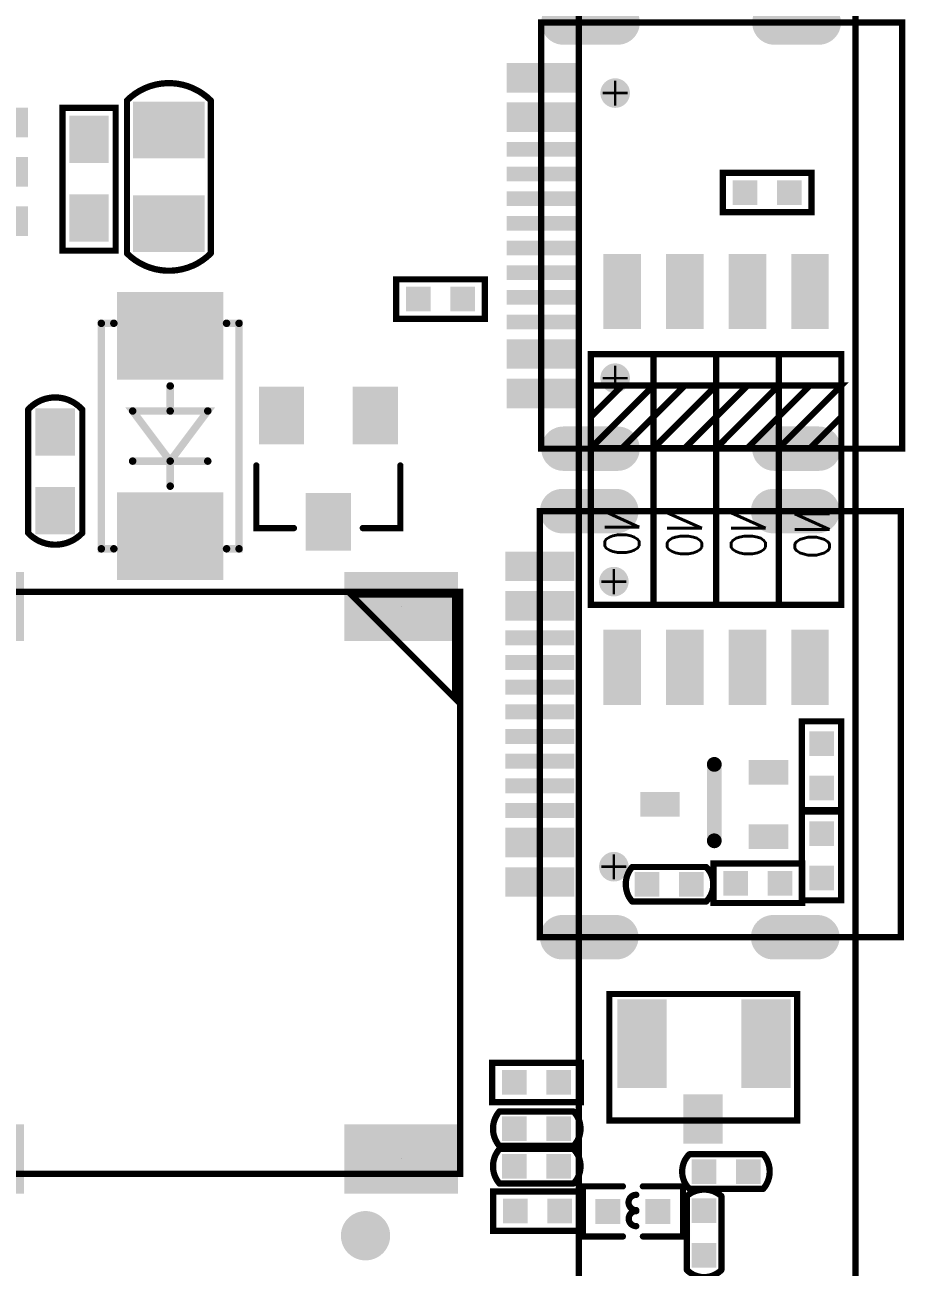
# Model space of a CAD drawing. Extents: x -69 to 26, y -7 to 136.
# Drawn here: x -16.85 to 1.01, y 40.04 to 65.23 of the extents above; entities that cross this region are included whole.
import ezdxf

# ---------------------------------------------------------------- set-up
doc = ezdxf.new("R2010")
doc.units = 0
doc.header["$MEASUREMENT"] = 0
doc.layers.get('0').update_dxf_attribs({"linetype": 'CONTINUOUS'})
for name, color, linetype in [('BOARD_OUTLINE_00', 254, 'CONTINUOUS'), ('DRIL_NPLTE_THRU_01', 3, 'CONTINUOUS'), ('DRIL_NPLTE_THRU_02', 2, 'CONTINUOUS'), ('DRIL_NPLTE_THRU_03', 1, 'CONTINUOUS'), ('DRIL_NPLTE_THRU_04', 16, 'CONTINUOUS'), ('DRIL_PLTE_THRU_01', 3, 'CONTINUOUS'), ('DRIL_PLTE_THRU_02', 2, 'CONTINUOUS'), ('DRIL_PLTE_THRU_03', 1, 'CONTINUOUS'), ('DRIL_PLTE_THRU_04', 16, 'CONTINUOUS'), ('DRIL_SYMBOL', 254, 'CONTINUOUS'), ('PADS_BOT', 1, 'CONTINUOUS'), ('PADS_INNER', 96, 'CONTINUOUS'), ('PADS_TOP', 96, 'CONTINUOUS'), ('PART_BOT_2DLINE_126', 146, 'CONTINUOUS'), ('PART_BOT_TEXT_126', 146, 'CONTINUOUS'), ('PART_TOP_2DLINE_00', 254, 'CONTINUOUS'), ('PART_TOP_2DLINE_126', 254, 'CONTINUOUS')]:
    doc.layers.add(name, color=color, linetype=linetype)
doc.styles.add('W0$254', font='simplex', dxfattribs={"width": 0.75})

# ---------------------------------------------------------------- blocks, each defined once
blk = doc.blocks.new('BOARD_123')
at = {"layer": 'BOARD_OUTLINE_00', "const_width": 0.127}
blk.add_lwpolyline([(-0.762, 0), (2.528, 0, -0.414214), (4.547, -2.018), (4.547, -108.509, -0.414214), (2.515, -110.541), (-26.314, -110.541, -0.414214), (-28.346, -108.509), (-28.346, -2.038, -0.414214), (-26.309, 0), (-22.555, 0), (-22.555, -6.045), (-0.762, -6.045)], format="xyb", close=True, dxfattribs=at)
blk = doc.blocks.new('SMOOTH_0$127')
at = {"const_width": 0.0635}
blk.add_lwpolyline([(-0.03175, 0, 1), (0.03175, 0, 1)], format="xyb", close=True, dxfattribs=at)
blk = doc.blocks.new('PART_BODY_BOT_58')
at = {"layer": 'PART_BOT_2DLINE_126', "const_width": 0.127}
blk.add_lwpolyline([(0.755, -0.347, 0.414214), (0.755, 0.353), (-0.745, 0.353, 0.373387), (-0.745, -0.347)], format="xyb", close=True, dxfattribs=at)
at = {"layer": 'PART_BOT_2DLINE_126'}
for p in [(-0.745, 0.353), (0.755, 0.353), (-0.745, -0.347), (0.755, -0.347)]:
    blk.add_blockref('SMOOTH_0$127', p, dxfattribs=at)
blk = doc.blocks.new('DRIL_HOLE_0')
blk.add_lwpolyline([(0, 0, 1), (0, 0, 1)], format="xyb", close=True)
blk = doc.blocks.new('PAD_0')
blk.add_lwpolyline([(0, 0, 1), (0, 0, 1)], format="xyb", close=True)
blk = doc.blocks.new('PAD_1')
at = {"const_width": 0.5}
blk.add_lwpolyline([(-0.25, 0), (0.25, 0)], dxfattribs=at)
blk = doc.blocks.new('STK_BOT_6')
at = {"layer": 'DRIL_PLTE_THRU_01'}
blk.add_blockref('DRIL_HOLE_0', (0, 0), dxfattribs=at)
at = {"layer": 'DRIL_PLTE_THRU_02'}
blk.add_blockref('DRIL_HOLE_0', (0, 0), dxfattribs=at)
at = {"layer": 'DRIL_PLTE_THRU_03'}
blk.add_blockref('DRIL_HOLE_0', (0, 0), dxfattribs=at)
at = {"layer": 'DRIL_PLTE_THRU_04'}
blk.add_blockref('DRIL_HOLE_0', (0, 0), dxfattribs=at)
at = {"layer": 'PADS_BOT'}
blk.add_blockref('PAD_1', (0, 0), dxfattribs=at)
at = {"layer": 'PADS_INNER'}
blk.add_blockref('PAD_0', (0, 0), dxfattribs=at)
at = {"layer": 'PADS_TOP'}
blk.add_blockref('PAD_0', (0, 0), dxfattribs=at)
blk = doc.blocks.new('SYM_BOT_3')
for name, p in [('STK_BOT_6', (-0.445, 0.003)), ('PART_BODY_BOT_58', (0, 0)), ('STK_BOT_6', (0.455, 0.003))]:
    blk.add_blockref(name, p)
blk = doc.blocks.new('PART_BOT_1')
blk.add_blockref('SYM_BOT_3', (0, 0))
blk = doc.blocks.new('PART_BODY_BOT_62')
at = {"layer": 'PART_BOT_2DLINE_126', "const_width": 0.127}
blk.add_lwpolyline([(-0.898, 0.408), (-0.898, -0.392), (0.902, -0.392), (0.902, 0.408)], close=True, dxfattribs=at)
at = {"layer": 'PART_BOT_2DLINE_126'}
for p in [(-0.898, 0.408), (0.902, 0.408), (-0.898, -0.392), (0.902, -0.392)]:
    blk.add_blockref('SMOOTH_0$127', p, dxfattribs=at)
blk = doc.blocks.new('SYM_BOT_7')
for name, p in [('PART_BODY_BOT_62', (0, 0)), ('STK_BOT_6', (-0.448, 0.008)), ('STK_BOT_6', (0.452, 0.008))]:
    blk.add_blockref(name, p)
blk = doc.blocks.new('PART_BOT_2')
blk.add_blockref('SYM_BOT_7', (0, 0))
blk = doc.blocks.new('PART_BOT_3')
blk.add_blockref('SYM_BOT_7', (0, 0))
blk = doc.blocks.new('PART_BOT_4')
blk.add_blockref('SYM_BOT_7', (0, 0))
blk = doc.blocks.new('SMOOTH_0$3')
at = {"const_width": 0.15}
blk.add_lwpolyline([(-0.075, 0, 1), (0.075, 0, 1)], format="xyb", close=True, dxfattribs=at)
blk = doc.blocks.new('PART_BODY_BOT_158')
at = {"layer": 'PART_BOT_2DLINE_126', "const_width": 0.3}
blk.add_lwpolyline([(-0.8128, 0), (0.7366, 0)], dxfattribs=at)
at = {"layer": 'PART_BOT_2DLINE_126'}
for p in [(-0.8128, 0), (0.7366, 0)]:
    blk.add_blockref('SMOOTH_0$3', p, dxfattribs=at)
blk = doc.blocks.new('PAD_2')
at = {"const_width": 0.5}
blk.add_lwpolyline([(-0.4, 0), (0.4, 0)], dxfattribs=at)
blk = doc.blocks.new('STK_BOT_871')
at = {"layer": 'DRIL_NPLTE_THRU_01'}
blk.add_blockref('DRIL_HOLE_0', (0, 0), dxfattribs=at)
at = {"layer": 'DRIL_NPLTE_THRU_02'}
blk.add_blockref('DRIL_HOLE_0', (0, 0), dxfattribs=at)
at = {"layer": 'DRIL_NPLTE_THRU_03'}
blk.add_blockref('DRIL_HOLE_0', (0, 0), dxfattribs=at)
at = {"layer": 'DRIL_NPLTE_THRU_04'}
blk.add_blockref('DRIL_HOLE_0', (0, 0), dxfattribs=at)
at = {"layer": 'PADS_BOT', "rotation": 90}
blk.add_blockref('PAD_2', (0, 0), dxfattribs=at)
at = {"layer": 'PADS_INNER'}
blk.add_blockref('PAD_0', (0, 0), dxfattribs=at)
at = {"layer": 'PADS_TOP'}
blk.add_blockref('PAD_0', (0, 0), dxfattribs=at)
blk = doc.blocks.new('SYM_BOT_51')
for name, p in [('STK_BOT_871', (0, 1.1)), ('PART_BODY_BOT_158', (0, 0)), ('STK_BOT_871', (-0.65, -1.1)), ('STK_BOT_871', (0.65, -1.1))]:
    blk.add_blockref(name, p)
blk = doc.blocks.new('PART_BOT_5')
blk.add_blockref('SYM_BOT_51', (0, 0))
blk = doc.blocks.new('PART_BODY_BOT_138')
at = {"layer": 'PART_BOT_2DLINE_126', "const_width": 0.127}
blk.add_lwpolyline([(1.27, 2.54), (0, 2.54), (0, -2.54), (0, 2.54), (-1.27, 2.54), (-2.54, 2.54), (-2.54, -2.54), (-1.27, -2.54), (-1.27, 2.54), (-1.27, -2.54), (-1.27, 2.54), (-1.27, -2.54), (0, -2.54), (1.27, -2.54), (2.54, -2.54), (2.54, 2.54), (1.27, 2.54), (1.27, -2.54)], close=True, dxfattribs=at)
for points in [[(0, -2.54), (0, 2.54)], [(1.27, -1.905), (0, -0.635), (-1.27, -0.635), (-2.54, -0.635), (-1.27, -1.905)], [(-1.905, -0.635), (-1.27, -1.27), (-0.635, -1.905)], [(1.27, -0.635), (2.54, -1.905), (1.27, -1.905), (0, -1.905), (-1.27, -0.635)], [(-0.635, -0.635), (0, -1.27), (0.635, -1.905)], [(0, -0.635), (1.27, -0.635), (2.54, -0.635)], [(0.635, -0.635), (1.27, -1.27), (1.905, -1.905)], [(2.54, -1.27), (1.905, -0.635)], [(-1.905, -1.905), (-2.54, -1.27)], [(0, -1.905), (-1.27, -1.905), (-2.54, -1.905)]]:
    blk.add_lwpolyline(points, dxfattribs=at)
at = {"layer": 'PART_BOT_2DLINE_126'}
for p in [(-1.27, 2.54), (0, 2.54), (0, 2.54), (0, 2.54), (1.27, 2.54), (-1.905, -0.635), (-1.27, -0.635), (-0.635, -0.635), (0, -0.635), (0, -0.635), (0.635, -0.635), (1.27, -0.635), (1.27, -0.635), (1.905, -0.635), (-2.54, -1.27), (-1.27, -1.27), (0, -1.27), (1.27, -1.27), (2.54, -1.27), (-1.905, -1.905), (-1.27, -1.905), (0, -1.905), (1.27, -1.905), (1.27, -1.905), (2.54, -1.905), (0, -2.54), (0, -2.54)]:
    blk.add_blockref('SMOOTH_0$127', p, dxfattribs=at)
at = {"layer": 'PART_BOT_TEXT_126', "style": 'W0$254', "width": 0.75}
for p in [(1.6002, 1.6002), (-2.2606, 1.5494), (-0.9906, 1.5748), (0.3048, 1.5748)]:
    blk.add_text('ON', height=0.7, rotation=270, dxfattribs=at).set_placement(p)
blk = doc.blocks.new('PAD_6')
at = {"const_width": 0.762}
blk.add_lwpolyline([(-0.762, 0), (0.762, 0)], dxfattribs=at)
blk = doc.blocks.new('STK_BOT_955')
at = {"layer": 'DRIL_NPLTE_THRU_01'}
blk.add_blockref('DRIL_HOLE_0', (0, 0), dxfattribs=at)
at = {"layer": 'DRIL_NPLTE_THRU_02'}
blk.add_blockref('DRIL_HOLE_0', (0, 0), dxfattribs=at)
at = {"layer": 'DRIL_NPLTE_THRU_03'}
blk.add_blockref('DRIL_HOLE_0', (0, 0), dxfattribs=at)
at = {"layer": 'DRIL_NPLTE_THRU_04'}
blk.add_blockref('DRIL_HOLE_0', (0, 0), dxfattribs=at)
at = {"layer": 'PADS_BOT', "rotation": 90}
blk.add_blockref('PAD_6', (0, 0), dxfattribs=at)
at = {"layer": 'PADS_INNER'}
blk.add_blockref('PAD_0', (0, 0), dxfattribs=at)
at = {"layer": 'PADS_TOP'}
blk.add_blockref('PAD_0', (0, 0), dxfattribs=at)
blk = doc.blocks.new('SYM_BOT_49')
for name, p in [('STK_BOT_955', (-1.905, 3.81)), ('STK_BOT_955', (-0.635, 3.81)), ('STK_BOT_955', (0.635, 3.81)), ('STK_BOT_955', (1.905, 3.81)), ('PART_BODY_BOT_138', (0, 0)), ('STK_BOT_955', (-1.905, -3.81)), ('STK_BOT_955', (-0.635, -3.81)), ('STK_BOT_955', (0.635, -3.81)), ('STK_BOT_955', (1.905, -3.81))]:
    blk.add_blockref(name, p)
blk = doc.blocks.new('PART_BOT_17')
blk.add_blockref('SYM_BOT_49', (0, 0))
blk = doc.blocks.new('PART_BODY_BOT_80')
at = {"layer": 'PART_BOT_2DLINE_126', "const_width": 0.127}
blk.add_lwpolyline([(-76.5302, 21), (0, 21), (0, 0), (-76.5302, 0)], close=True, dxfattribs=at)
blk = doc.blocks.new('SYM_BOT_25')
blk.add_blockref('PART_BODY_BOT_80', (0, 0))
blk = doc.blocks.new('PART_BOT_33')
blk.add_blockref('SYM_BOT_25', (0, 0))
blk = doc.blocks.new('PART_BODY_TOP_62')
at = {"layer": 'PART_TOP_2DLINE_126', "const_width": 0.127}
blk.add_lwpolyline([(-0.898, 0.408), (-0.898, -0.392), (0.902, -0.392), (0.902, 0.408)], close=True, dxfattribs=at)
at = {"layer": 'PART_TOP_2DLINE_126'}
for p in [(-0.898, 0.408), (0.902, 0.408), (-0.898, -0.392), (0.902, -0.392)]:
    blk.add_blockref('SMOOTH_0$127', p, dxfattribs=at)
blk = doc.blocks.new('STK_TOP_6')
at = {"layer": 'DRIL_PLTE_THRU_01'}
blk.add_blockref('DRIL_HOLE_0', (0, 0), dxfattribs=at)
at = {"layer": 'DRIL_PLTE_THRU_02'}
blk.add_blockref('DRIL_HOLE_0', (0, 0), dxfattribs=at)
at = {"layer": 'DRIL_PLTE_THRU_03'}
blk.add_blockref('DRIL_HOLE_0', (0, 0), dxfattribs=at)
at = {"layer": 'DRIL_PLTE_THRU_04'}
blk.add_blockref('DRIL_HOLE_0', (0, 0), dxfattribs=at)
at = {"layer": 'PADS_BOT'}
blk.add_blockref('PAD_0', (0, 0), dxfattribs=at)
at = {"layer": 'PADS_INNER'}
blk.add_blockref('PAD_0', (0, 0), dxfattribs=at)
at = {"layer": 'PADS_TOP'}
blk.add_blockref('PAD_1', (0, 0), dxfattribs=at)
blk = doc.blocks.new('SYM_TOP_7')
for name, p in [('PART_BODY_TOP_62', (0, 0)), ('STK_TOP_6', (-0.448, 0.008)), ('STK_TOP_6', (0.452, 0.008))]:
    blk.add_blockref(name, p)
blk = doc.blocks.new('PART_TOP_34')
blk.add_blockref('SYM_TOP_7', (0, 0))
blk = doc.blocks.new('PART_BOT_35')
blk.add_blockref('SYM_BOT_7', (0, 0))
blk = doc.blocks.new('PART_TOP_41')
blk.add_blockref('SYM_TOP_7', (0, 0))
blk = doc.blocks.new('PAD_8')
at = {"const_width": 0.5}
blk.add_lwpolyline([(0, -0.25, 1), (0, 0.25, 1)], format="xyb", close=True, dxfattribs=at)
blk = doc.blocks.new('STK_TOP_519')
at = {"layer": 'DRIL_PLTE_THRU_01'}
blk.add_blockref('DRIL_HOLE_0', (0, 0), dxfattribs=at)
at = {"layer": 'DRIL_PLTE_THRU_02'}
blk.add_blockref('DRIL_HOLE_0', (0, 0), dxfattribs=at)
at = {"layer": 'DRIL_PLTE_THRU_03'}
blk.add_blockref('DRIL_HOLE_0', (0, 0), dxfattribs=at)
at = {"layer": 'DRIL_PLTE_THRU_04'}
blk.add_blockref('DRIL_HOLE_0', (0, 0), dxfattribs=at)
at = {"layer": 'PADS_BOT'}
blk.add_blockref('PAD_0', (0, 0), dxfattribs=at)
at = {"layer": 'PADS_INNER'}
blk.add_blockref('PAD_0', (0, 0), dxfattribs=at)
at = {"layer": 'PADS_TOP'}
blk.add_blockref('PAD_8', (0, 0), dxfattribs=at)
blk = doc.blocks.new('SYM_TOP_18')
blk.add_blockref('STK_TOP_519', (0, 0))
blk = doc.blocks.new('PART_TOP_43')
blk.add_blockref('SYM_TOP_18', (0, 0))
blk = doc.blocks.new('PART_BODY_TOP_58')
at = {"layer": 'PART_TOP_2DLINE_126', "const_width": 0.127}
blk.add_lwpolyline([(0.755, -0.347, 0.414214), (0.755, 0.353), (-0.745, 0.353, 0.373387), (-0.745, -0.347)], format="xyb", close=True, dxfattribs=at)
at = {"layer": 'PART_TOP_2DLINE_126'}
for p in [(-0.745, 0.353), (0.755, 0.353), (-0.745, -0.347), (0.755, -0.347)]:
    blk.add_blockref('SMOOTH_0$127', p, dxfattribs=at)
blk = doc.blocks.new('SYM_TOP_3')
for name, p in [('STK_TOP_6', (-0.445, 0.003)), ('PART_BODY_TOP_58', (0, 0)), ('STK_TOP_6', (0.455, 0.003))]:
    blk.add_blockref(name, p)
blk = doc.blocks.new('PART_TOP_44')
blk.add_blockref('SYM_TOP_3', (0, 0))
blk = doc.blocks.new('PART_TOP_45')
blk.add_blockref('SYM_TOP_3', (0, 0))
blk = doc.blocks.new('PART_BODY_TOP_125')
at = {"layer": 'PART_TOP_2DLINE_126', "const_width": 0.127}
for points in [[(-0.2032, 0.508), (-1.016, 0.508), (-1.016, -0.508), (-0.2032, -0.508)], [(0.2032, 0.508), (1.016, 0.508), (1.016, -0.508), (0.2032, -0.508)]]:
    blk.add_lwpolyline(points, dxfattribs=at)
for points in [[(-0.067564, -0.005842, 1), (-0.067564, 0.298958)], [(-0.067564, -0.336296, 1), (-0.067564, -0.0254)]]:
    blk.add_lwpolyline(points, format="xyb", dxfattribs=at)
at = {"layer": 'PART_TOP_2DLINE_126'}
for p in [(-1.016, 0.508), (-0.2032, 0.508), (0.2032, 0.508), (1.016, 0.508), (-0.067564, 0.298958), (-0.067564, -0.005842), (-0.067564, -0.0254), (-1.016, -0.508), (-0.2032, -0.508), (-0.067564, -0.336296), (0.2032, -0.508), (1.016, -0.508)]:
    blk.add_blockref('SMOOTH_0$127', p, dxfattribs=at)
blk = doc.blocks.new('PAD_15')
at = {"const_width": 0.508}
blk.add_lwpolyline([(-0.254, 0), (0.254, 0)], dxfattribs=at)
blk = doc.blocks.new('STK_TOP_872')
at = {"layer": 'DRIL_PLTE_THRU_01'}
blk.add_blockref('DRIL_HOLE_0', (0, 0), dxfattribs=at)
at = {"layer": 'DRIL_PLTE_THRU_02'}
blk.add_blockref('DRIL_HOLE_0', (0, 0), dxfattribs=at)
at = {"layer": 'DRIL_PLTE_THRU_03'}
blk.add_blockref('DRIL_HOLE_0', (0, 0), dxfattribs=at)
at = {"layer": 'DRIL_PLTE_THRU_04'}
blk.add_blockref('DRIL_HOLE_0', (0, 0), dxfattribs=at)
at = {"layer": 'PADS_BOT'}
blk.add_blockref('PAD_0', (0, 0), dxfattribs=at)
at = {"layer": 'PADS_INNER'}
blk.add_blockref('PAD_0', (0, 0), dxfattribs=at)
at = {"layer": 'PADS_TOP'}
blk.add_blockref('PAD_15', (0, 0), dxfattribs=at)
blk = doc.blocks.new('SYM_TOP_44')
for name, p in [('PART_BODY_TOP_125', (0, 0)), ('STK_TOP_872', (-0.508, 0)), ('STK_TOP_872', (0.508, 0))]:
    blk.add_blockref(name, p)
blk = doc.blocks.new('PART_TOP_46')
blk.add_blockref('SYM_TOP_44', (0, 0))
blk = doc.blocks.new('PART_BODY_TOP_76')
at = {"layer": 'PART_TOP_2DLINE_126', "const_width": 0.127}
blk.add_lwpolyline([(-4.32, 0), (4.32, 0), (4.32, -7.32), (-4.32, -7.32)], close=True, dxfattribs=at)
at = {"layer": 'PART_TOP_2DLINE_126'}
for p in [(-4.32, 0), (4.32, 0), (-4.32, -7.32), (4.32, -7.32)]:
    blk.add_blockref('SMOOTH_0$127', p, dxfattribs=at)
blk = doc.blocks.new('PAD_16')
at = {"const_width": 0.3}
blk.add_lwpolyline([(-0.7, 0), (0.7, 0)], dxfattribs=at)
blk = doc.blocks.new('STK_TOP_614')
at = {"layer": 'DRIL_NPLTE_THRU_01'}
blk.add_blockref('DRIL_HOLE_0', (0, 0), dxfattribs=at)
at = {"layer": 'DRIL_NPLTE_THRU_02'}
blk.add_blockref('DRIL_HOLE_0', (0, 0), dxfattribs=at)
at = {"layer": 'DRIL_NPLTE_THRU_03'}
blk.add_blockref('DRIL_HOLE_0', (0, 0), dxfattribs=at)
at = {"layer": 'DRIL_NPLTE_THRU_04'}
blk.add_blockref('DRIL_HOLE_0', (0, 0), dxfattribs=at)
at = {"layer": 'PADS_BOT'}
blk.add_blockref('PAD_0', (0, 0), dxfattribs=at)
at = {"layer": 'PADS_INNER'}
blk.add_blockref('PAD_0', (0, 0), dxfattribs=at)
at = {"layer": 'PADS_TOP', "rotation": 90}
blk.add_blockref('PAD_16', (0, 0), dxfattribs=at)
blk = doc.blocks.new('DRIL_SLOT_0002300066000000900')
at = {"const_width": 0.3}
blk.add_lwpolyline([(0.15, -0.55), (0.15, 0.55, 1), (-0.15, 0.55), (-0.15, -0.55, 1)], format="xyb", close=True, dxfattribs=at)
blk = doc.blocks.new('PAD_17')
at = {"const_width": 0.45}
blk.add_lwpolyline([(-0.55, -0.225), (0.55, -0.225, 1), (0.55, 0.225), (-0.55, 0.225, 1)], format="xyb", close=True, dxfattribs=at)
blk = doc.blocks.new('STK_TOP_615')
at = {"layer": 'DRIL_PLTE_THRU_01'}
blk.add_blockref('DRIL_SLOT_0002300066000000900', (0, 0), dxfattribs=at)
at = {"layer": 'DRIL_PLTE_THRU_02'}
blk.add_blockref('DRIL_SLOT_0002300066000000900', (0, 0), dxfattribs=at)
at = {"layer": 'DRIL_PLTE_THRU_03'}
blk.add_blockref('DRIL_SLOT_0002300066000000900', (0, 0), dxfattribs=at)
at = {"layer": 'DRIL_PLTE_THRU_04'}
blk.add_blockref('DRIL_SLOT_0002300066000000900', (0, 0), dxfattribs=at)
at = {"layer": 'PADS_BOT', "rotation": 90}
blk.add_blockref('PAD_17', (0, 0), dxfattribs=at)
at = {"layer": 'PADS_INNER', "rotation": 90}
blk.add_blockref('PAD_17', (0, 0), dxfattribs=at)
at = {"layer": 'PADS_TOP', "rotation": 90}
blk.add_blockref('PAD_17', (0, 0), dxfattribs=at)
blk = doc.blocks.new('DRIL_SLOT_0002300059000000900')
at = {"const_width": 0.3}
blk.add_lwpolyline([(0.15, -0.45), (0.15, 0.45, 1), (-0.15, 0.45), (-0.15, -0.45, 1)], format="xyb", close=True, dxfattribs=at)
blk = doc.blocks.new('PAD_18')
at = {"const_width": 0.45}
blk.add_lwpolyline([(-0.45, -0.225), (0.45, -0.225, 1), (0.45, 0.225), (-0.45, 0.225, 1)], format="xyb", close=True, dxfattribs=at)
blk = doc.blocks.new('STK_TOP_616')
at = {"layer": 'DRIL_PLTE_THRU_01'}
blk.add_blockref('DRIL_SLOT_0002300059000000900', (0, 0), dxfattribs=at)
at = {"layer": 'DRIL_PLTE_THRU_02'}
blk.add_blockref('DRIL_SLOT_0002300059000000900', (0, 0), dxfattribs=at)
at = {"layer": 'DRIL_PLTE_THRU_03'}
blk.add_blockref('DRIL_SLOT_0002300059000000900', (0, 0), dxfattribs=at)
at = {"layer": 'DRIL_PLTE_THRU_04'}
blk.add_blockref('DRIL_SLOT_0002300059000000900', (0, 0), dxfattribs=at)
at = {"layer": 'PADS_BOT', "rotation": 90}
blk.add_blockref('PAD_18', (0, 0), dxfattribs=at)
at = {"layer": 'PADS_INNER', "rotation": 90}
blk.add_blockref('PAD_18', (0, 0), dxfattribs=at)
at = {"layer": 'PADS_TOP', "rotation": 90}
blk.add_blockref('PAD_18', (0, 0), dxfattribs=at)
blk = doc.blocks.new('DRIL_SYMBOL_0$6')
at = {"layer": 'DRIL_SYMBOL', "const_width": 0.0508}
for points in [[(0, -0.254), (0, 0.254)], [(-0.254, 0), (0.254, 0)]]:
    blk.add_lwpolyline(points, dxfattribs=at)
blk = doc.blocks.new('DRIL_HOLE_0$6')
at = {"const_width": 0.3}
blk.add_lwpolyline([(-0.15, 0, 1), (0.15, 0, 1)], format="xyb", close=True, dxfattribs=at)
blk.add_blockref('DRIL_SYMBOL_0$6', (0, 0))
blk = doc.blocks.new('PAD_19')
at = {"const_width": 0.3}
blk.add_lwpolyline([(0, -0.15, 1), (0, 0.15, 1)], format="xyb", close=True, dxfattribs=at)
blk = doc.blocks.new('STK_TOP_617')
at = {"layer": 'DRIL_NPLTE_THRU_01'}
blk.add_blockref('DRIL_HOLE_0$6', (0, 0), dxfattribs=at)
at = {"layer": 'DRIL_NPLTE_THRU_02'}
blk.add_blockref('DRIL_HOLE_0$6', (0, 0), dxfattribs=at)
at = {"layer": 'DRIL_NPLTE_THRU_03'}
blk.add_blockref('DRIL_HOLE_0$6', (0, 0), dxfattribs=at)
at = {"layer": 'DRIL_NPLTE_THRU_04'}
blk.add_blockref('DRIL_HOLE_0$6', (0, 0), dxfattribs=at)
at = {"layer": 'PADS_BOT'}
blk.add_blockref('PAD_19', (0, 0), dxfattribs=at)
at = {"layer": 'PADS_INNER'}
blk.add_blockref('PAD_19', (0, 0), dxfattribs=at)
at = {"layer": 'PADS_TOP'}
blk.add_blockref('PAD_19', (0, 0), dxfattribs=at)
blk = doc.blocks.new('SYM_TOP_21')
for name, p in [('STK_TOP_614', (-3.35, 0)), ('STK_TOP_614', (-3.05, 0)), ('STK_TOP_614', (-2.55, 0)), ('STK_TOP_614', (-2.25, 0)), ('STK_TOP_614', (-1.75, 0)), ('STK_TOP_614', (-1.25, 0)), ('STK_TOP_614', (-0.75, 0)), ('STK_TOP_614', (-0.25, 0)), ('STK_TOP_614', (0.25, 0)), ('STK_TOP_614', (0.75, 0)), ('STK_TOP_614', (1.25, 0)), ('STK_TOP_614', (1.75, 0)), ('STK_TOP_614', (2.25, 0)), ('STK_TOP_614', (2.55, 0)), ('STK_TOP_614', (3.05, 0)), ('STK_TOP_614', (3.35, 0)), ('STK_TOP_615', (-4.32, -1)), ('PART_BODY_TOP_76', (0, 0)), ('STK_TOP_615', (4.32, -1)), ('STK_TOP_617', (-2.89, -1.5)), ('STK_TOP_617', (2.89, -1.5)), ('STK_TOP_616', (-4.32, -5.18)), ('STK_TOP_616', (4.32, -5.18))]:
    blk.add_blockref(name, p)
blk = doc.blocks.new('PART_TOP_47')
blk.add_blockref('SYM_TOP_21', (0, 0))
blk = doc.blocks.new('PART_TOP_48')
blk.add_blockref('SYM_TOP_21', (0, 0))
blk = doc.blocks.new('PART_TOP_52')
blk.add_blockref('SYM_TOP_7', (0, 0))
blk = doc.blocks.new('PART_TOP_54')
blk.add_blockref('SYM_TOP_3', (0, 0))
blk = doc.blocks.new('PART_TOP_55')
blk.add_blockref('SYM_TOP_3', (0, 0))
blk = doc.blocks.new('PART_BODY_TOP_69')
at = {"layer": 'PART_TOP_2DLINE_126', "const_width": 0.127}
blk.add_lwpolyline([(-0.762, 3.2004), (1.8034, 3.2004), (1.8034, -0.6096), (-0.762, -0.6096)], close=True, dxfattribs=at)
at = {"layer": 'PART_TOP_2DLINE_126'}
for p in [(-0.762, 3.2004), (1.8034, 3.2004), (-0.762, -0.6096), (1.8034, -0.6096)]:
    blk.add_blockref('SMOOTH_0$127', p, dxfattribs=at)
blk = doc.blocks.new('PAD_23')
at = {"const_width": 0.8}
blk.add_lwpolyline([(-0.5, 0), (0.5, 0)], dxfattribs=at)
blk = doc.blocks.new('STK_TOP_391')
at = {"layer": 'DRIL_PLTE_THRU_01'}
blk.add_blockref('DRIL_HOLE_0', (0, 0), dxfattribs=at)
at = {"layer": 'DRIL_PLTE_THRU_02'}
blk.add_blockref('DRIL_HOLE_0', (0, 0), dxfattribs=at)
at = {"layer": 'DRIL_PLTE_THRU_03'}
blk.add_blockref('DRIL_HOLE_0', (0, 0), dxfattribs=at)
at = {"layer": 'DRIL_PLTE_THRU_04'}
blk.add_blockref('DRIL_HOLE_0', (0, 0), dxfattribs=at)
at = {"layer": 'PADS_BOT'}
blk.add_blockref('PAD_0', (0, 0), dxfattribs=at)
at = {"layer": 'PADS_INNER'}
blk.add_blockref('PAD_0', (0, 0), dxfattribs=at)
at = {"layer": 'PADS_TOP'}
blk.add_blockref('PAD_23', (0, 0), dxfattribs=at)
blk = doc.blocks.new('PAD_24')
at = {"const_width": 1}
blk.add_lwpolyline([(-0.9, 0), (0.9, 0)], dxfattribs=at)
blk = doc.blocks.new('STK_TOP_390')
at = {"layer": 'DRIL_PLTE_THRU_01'}
blk.add_blockref('DRIL_HOLE_0', (0, 0), dxfattribs=at)
at = {"layer": 'DRIL_PLTE_THRU_02'}
blk.add_blockref('DRIL_HOLE_0', (0, 0), dxfattribs=at)
at = {"layer": 'DRIL_PLTE_THRU_03'}
blk.add_blockref('DRIL_HOLE_0', (0, 0), dxfattribs=at)
at = {"layer": 'DRIL_PLTE_THRU_04'}
blk.add_blockref('DRIL_HOLE_0', (0, 0), dxfattribs=at)
at = {"layer": 'PADS_BOT'}
blk.add_blockref('PAD_0', (0, 0), dxfattribs=at)
at = {"layer": 'PADS_INNER'}
blk.add_blockref('PAD_0', (0, 0), dxfattribs=at)
at = {"layer": 'PADS_TOP'}
blk.add_blockref('PAD_24', (0, 0), dxfattribs=at)
blk = doc.blocks.new('SYM_TOP_14')
for name, p in [('PART_BODY_TOP_69', (0, 0)), ('STK_TOP_390', (0.798, 2.541)), ('STK_TOP_391', (-0.732, 1.301)), ('STK_TOP_390', (0.798, 0.021))]:
    blk.add_blockref(name, p)
blk = doc.blocks.new('PART_TOP_56')
blk.add_blockref('SYM_TOP_14', (0, 0))
blk = doc.blocks.new('PART_BODY_TOP_70')
at = {"layer": 'PART_TOP_2DLINE_126', "const_width": 0.127}
for points in [[(-5.9, 0), (5.9, 0), (5.9, -14.097), (-5.9, -14.097)], [(5.842, -11.8872), (3.7338, -13.9954), (5.842, -13.9954)]]:
    blk.add_lwpolyline(points, close=True, dxfattribs=at)
at = {"layer": 'PART_TOP_2DLINE_126'}
for p in [(-5.9, 0), (5.9, 0), (5.842, -11.8872), (-5.9, -14.097), (3.7338, -13.9954), (5.842, -13.9954), (5.9, -14.097)]:
    blk.add_blockref('SMOOTH_0$127', p, dxfattribs=at)
blk = doc.blocks.new('PAD_25')
blk.add_lwpolyline([(0, 0), (0, 0)])
blk = doc.blocks.new('PAD_26')
at = {"const_width": 0.9}
blk.add_lwpolyline([(-1, 0), (1, 0)], dxfattribs=at)
blk = doc.blocks.new('STK_TOP_610')
at = {"layer": 'DRIL_NPLTE_THRU_01'}
blk.add_blockref('DRIL_HOLE_0', (0, 0), dxfattribs=at)
at = {"layer": 'DRIL_NPLTE_THRU_02'}
blk.add_blockref('DRIL_HOLE_0', (0, 0), dxfattribs=at)
at = {"layer": 'DRIL_NPLTE_THRU_03'}
blk.add_blockref('DRIL_HOLE_0', (0, 0), dxfattribs=at)
at = {"layer": 'DRIL_NPLTE_THRU_04'}
blk.add_blockref('DRIL_HOLE_0', (0, 0), dxfattribs=at)
at = {"layer": 'PADS_BOT'}
blk.add_blockref('PAD_25', (0, 0), dxfattribs=at)
at = {"layer": 'PADS_INNER'}
blk.add_blockref('PAD_25', (0, 0), dxfattribs=at)
at = {"layer": 'PADS_TOP', "rotation": 90}
blk.add_blockref('PAD_26', (0, 0), dxfattribs=at)
blk = doc.blocks.new('PAD_27')
at = {"const_width": 1.4}
blk.add_lwpolyline([(-1.15, 0), (1.15, 0)], dxfattribs=at)
blk = doc.blocks.new('STK_TOP_611')
at = {"layer": 'DRIL_NPLTE_THRU_01'}
blk.add_blockref('DRIL_HOLE_0', (0, 0), dxfattribs=at)
at = {"layer": 'DRIL_NPLTE_THRU_02'}
blk.add_blockref('DRIL_HOLE_0', (0, 0), dxfattribs=at)
at = {"layer": 'DRIL_NPLTE_THRU_03'}
blk.add_blockref('DRIL_HOLE_0', (0, 0), dxfattribs=at)
at = {"layer": 'DRIL_NPLTE_THRU_04'}
blk.add_blockref('DRIL_HOLE_0', (0, 0), dxfattribs=at)
at = {"layer": 'PADS_BOT'}
blk.add_blockref('PAD_25', (0, 0), dxfattribs=at)
at = {"layer": 'PADS_INNER'}
blk.add_blockref('PAD_25', (0, 0), dxfattribs=at)
at = {"layer": 'PADS_TOP', "rotation": 90}
blk.add_blockref('PAD_27', (0, 0), dxfattribs=at)
blk = doc.blocks.new('SYM_TOP_15')
for name, p in [('STK_TOP_610', (-3.175, 0)), ('STK_TOP_610', (-1.905, 0)), ('STK_TOP_610', (-0.635, 0)), ('STK_TOP_610', (0.635, 0)), ('STK_TOP_610', (1.905, 0)), ('STK_TOP_610', (3.175, 0)), ('PART_BODY_TOP_70', (0, 0)), ('STK_TOP_611', (-5.6, -4.1)), ('STK_TOP_611', (5.6, -4.1)), ('STK_TOP_611', (-5.6, -12.9)), ('STK_TOP_611', (5.6, -12.9))]:
    blk.add_blockref(name, p)
blk = doc.blocks.new('PART_TOP_58')
blk.add_blockref('SYM_TOP_15', (0, 0))
blk = doc.blocks.new('PART_BODY_TOP_59')
at = {"layer": 'PART_TOP_2DLINE_126', "const_width": 0.127}
blk.add_lwpolyline([(-1.55, 0.85, 0.414214), (-1.55, -0.85), (1.55, -0.85, 0.414214), (1.55, 0.85)], format="xyb", close=True, dxfattribs=at)
at = {"layer": 'PART_TOP_2DLINE_126'}
for p in [(-1.55, 0.85), (1.55, 0.85), (-1.55, -0.85), (1.55, -0.85)]:
    blk.add_blockref('SMOOTH_0$127', p, dxfattribs=at)
blk = doc.blocks.new('PAD_30')
at = {"const_width": 1.15}
blk.add_lwpolyline([(-0.725, 0), (0.725, 0)], dxfattribs=at)
blk = doc.blocks.new('STK_TOP_7')
at = {"layer": 'DRIL_PLTE_THRU_01'}
blk.add_blockref('DRIL_HOLE_0', (0, 0), dxfattribs=at)
at = {"layer": 'DRIL_PLTE_THRU_02'}
blk.add_blockref('DRIL_HOLE_0', (0, 0), dxfattribs=at)
at = {"layer": 'DRIL_PLTE_THRU_03'}
blk.add_blockref('DRIL_HOLE_0', (0, 0), dxfattribs=at)
at = {"layer": 'DRIL_PLTE_THRU_04'}
blk.add_blockref('DRIL_HOLE_0', (0, 0), dxfattribs=at)
at = {"layer": 'PADS_BOT'}
blk.add_blockref('PAD_0', (0, 0), dxfattribs=at)
at = {"layer": 'PADS_INNER'}
blk.add_blockref('PAD_0', (0, 0), dxfattribs=at)
at = {"layer": 'PADS_TOP', "rotation": 90}
blk.add_blockref('PAD_30', (0, 0), dxfattribs=at)
blk = doc.blocks.new('SYM_TOP_4')
for name, p in [('STK_TOP_7', (-0.95, 0)), ('STK_TOP_7', (0.95, 0)), ('PART_BODY_TOP_59', (0, 0))]:
    blk.add_blockref(name, p)
blk = doc.blocks.new('PART_TOP_65')
blk.add_blockref('SYM_TOP_4', (0, 0))
blk = doc.blocks.new('PART_BODY_TOP_72')
at = {"layer": 'PART_TOP_2DLINE_00', "const_width": 0.127}
for points in [[(-0.6985, 1.2065), (-1.4605, 1.2065), (-1.4605, -0.0635)], [(0.6985, 1.2065), (1.4605, 1.2065), (1.4605, -0.0635)]]:
    blk.add_lwpolyline(points, dxfattribs=at)
at = {"layer": 'PART_TOP_2DLINE_00'}
for p in [(-1.4605, 1.2065), (-0.6985, 1.2065), (0.6985, 1.2065), (1.4605, 1.2065), (-1.4605, -0.0635), (1.4605, -0.0635)]:
    blk.add_blockref('SMOOTH_0$127', p, dxfattribs=at)
blk = doc.blocks.new('PAD_43')
at = {"const_width": 0.9144}
blk.add_lwpolyline([(-0.5842, 0), (0.5842, 0)], dxfattribs=at)
blk = doc.blocks.new('STK_TOP_612')
at = {"layer": 'DRIL_PLTE_THRU_01'}
blk.add_blockref('DRIL_HOLE_0', (0, 0), dxfattribs=at)
at = {"layer": 'DRIL_PLTE_THRU_02'}
blk.add_blockref('DRIL_HOLE_0', (0, 0), dxfattribs=at)
at = {"layer": 'DRIL_PLTE_THRU_03'}
blk.add_blockref('DRIL_HOLE_0', (0, 0), dxfattribs=at)
at = {"layer": 'DRIL_PLTE_THRU_04'}
blk.add_blockref('DRIL_HOLE_0', (0, 0), dxfattribs=at)
at = {"layer": 'PADS_BOT'}
blk.add_blockref('PAD_0', (0, 0), dxfattribs=at)
at = {"layer": 'PADS_INNER'}
blk.add_blockref('PAD_0', (0, 0), dxfattribs=at)
at = {"layer": 'PADS_TOP', "rotation": 90}
blk.add_blockref('PAD_43', (0, 0), dxfattribs=at)
blk = doc.blocks.new('SYM_TOP_17')
for name, p in [('STK_TOP_612', (0, 1.0795)), ('PART_BODY_TOP_72', (0, 0)), ('STK_TOP_612', (-0.9525, -1.0795)), ('STK_TOP_612', (0.9525, -1.0795))]:
    blk.add_blockref(name, p)
blk = doc.blocks.new('PART_TOP_122')
blk.add_blockref('SYM_TOP_17', (0, 0))
blk = doc.blocks.new('PART_BODY_TOP_66')
at = {"layer": 'PART_TOP_2DLINE_126', "const_width": 0.127}
blk.add_lwpolyline([(1.238, -0.559, 0.432739), (1.238, 0.541), (-1.262, 0.541, 0.450467), (-1.262, -0.559)], format="xyb", close=True, dxfattribs=at)
at = {"layer": 'PART_TOP_2DLINE_126'}
for p in [(-1.262, 0.541), (1.238, 0.541), (-1.262, -0.559), (1.238, -0.559)]:
    blk.add_blockref('SMOOTH_0$127', p, dxfattribs=at)
blk = doc.blocks.new('PAD_9')
at = {"const_width": 0.8}
blk.add_lwpolyline([(-0.48, 0), (0.48, 0)], dxfattribs=at)
blk = doc.blocks.new('STK_TOP_236')
at = {"layer": 'DRIL_PLTE_THRU_01'}
blk.add_blockref('DRIL_HOLE_0', (0, 0), dxfattribs=at)
at = {"layer": 'DRIL_PLTE_THRU_02'}
blk.add_blockref('DRIL_HOLE_0', (0, 0), dxfattribs=at)
at = {"layer": 'DRIL_PLTE_THRU_03'}
blk.add_blockref('DRIL_HOLE_0', (0, 0), dxfattribs=at)
at = {"layer": 'DRIL_PLTE_THRU_04'}
blk.add_blockref('DRIL_HOLE_0', (0, 0), dxfattribs=at)
at = {"layer": 'PADS_BOT'}
blk.add_blockref('PAD_0', (0, 0), dxfattribs=at)
at = {"layer": 'PADS_INNER'}
blk.add_blockref('PAD_0', (0, 0), dxfattribs=at)
at = {"layer": 'PADS_TOP'}
blk.add_blockref('PAD_9', (0, 0), dxfattribs=at)
blk = doc.blocks.new('SYM_TOP_11')
for name, p in [('PART_BODY_TOP_66', (0, 0)), ('STK_TOP_236', (-0.812, -0.009)), ('STK_TOP_236', (0.788, -0.009))]:
    blk.add_blockref(name, p)
blk = doc.blocks.new('PART_TOP_127')
blk.add_blockref('SYM_TOP_11', (0, 0))
blk = doc.blocks.new('SMOOTH_0$1524')
at = {"const_width": 0.0762}
blk.add_lwpolyline([(-0.0381, 0, 1), (0.0381, 0, 1)], format="xyb", close=True, dxfattribs=at)
blk = doc.blocks.new('PART_BODY_TOP_101')
at = {"layer": 'PART_TOP_2DLINE_00', "const_width": 0.152}
for points in [[(-2.286, 1.143), (-2.286, 1.397), (2.286, 1.397), (2.286, 1.143)], [(0.508, 0.762), (0.508, -0.762)], [(-0.508, 0), (-1.016, 0)], [(0.508, 0), (1.016, 0)], [(-2.286, -1.143), (-2.286, -1.397), (2.286, -1.397), (2.286, -1.143)]]:
    blk.add_lwpolyline(points, dxfattribs=at)
blk.add_lwpolyline([(-0.508, 0.762), (-0.508, -0.762), (0.508, 0)], close=True, dxfattribs=at)
at = {"layer": 'PART_TOP_2DLINE_00'}
for p in [(-2.286, 1.397), (2.286, 1.397), (-2.286, 1.143), (2.286, 1.143), (-0.508, 0.762), (0.508, 0.762), (-1.016, 0), (-0.508, 0), (0.508, 0), (0.508, 0), (1.016, 0), (-0.508, -0.762), (0.508, -0.762), (-2.286, -1.143), (2.286, -1.143), (-2.286, -1.397), (2.286, -1.397)]:
    blk.add_blockref('SMOOTH_0$1524', p, dxfattribs=at)
blk = doc.blocks.new('PAD_48')
at = {"const_width": 1.778}
blk.add_lwpolyline([(-1.0795, 0), (1.0795, 0)], dxfattribs=at)
blk = doc.blocks.new('STK_TOP_481')
at = {"layer": 'DRIL_PLTE_THRU_01'}
blk.add_blockref('DRIL_HOLE_0', (0, 0), dxfattribs=at)
at = {"layer": 'DRIL_PLTE_THRU_02'}
blk.add_blockref('DRIL_HOLE_0', (0, 0), dxfattribs=at)
at = {"layer": 'DRIL_PLTE_THRU_03'}
blk.add_blockref('DRIL_HOLE_0', (0, 0), dxfattribs=at)
at = {"layer": 'DRIL_PLTE_THRU_04'}
blk.add_blockref('DRIL_HOLE_0', (0, 0), dxfattribs=at)
at = {"layer": 'PADS_BOT'}
blk.add_blockref('PAD_0', (0, 0), dxfattribs=at)
at = {"layer": 'PADS_INNER'}
blk.add_blockref('PAD_0', (0, 0), dxfattribs=at)
at = {"layer": 'PADS_TOP', "rotation": 90}
blk.add_blockref('PAD_48', (0, 0), dxfattribs=at)
blk = doc.blocks.new('SYM_TOP_32')
for name, p in [('STK_TOP_481', (-2.032, 0)), ('STK_TOP_481', (2.032, 0)), ('PART_BODY_TOP_101', (0, 0))]:
    blk.add_blockref(name, p)
blk = doc.blocks.new('PART_TOP_133')
blk.add_blockref('SYM_TOP_32', (0, 0))
blk = doc.blocks.new('PART_BODY_TOP_67')
at = {"layer": 'PART_TOP_2DLINE_126', "const_width": 0.127}
blk.add_lwpolyline([(-1.4351, -0.54), (-1.4351, 0.54), (1.4605, 0.54), (1.4605, -0.54)], close=True, dxfattribs=at)
at = {"layer": 'PART_TOP_2DLINE_126'}
for p in [(-1.4351, 0.54), (1.4605, 0.54), (-1.4351, -0.54), (1.4605, -0.54)]:
    blk.add_blockref('SMOOTH_0$127', p, dxfattribs=at)
blk = doc.blocks.new('STK_TOP_653')
at = {"layer": 'DRIL_PLTE_THRU_01'}
blk.add_blockref('DRIL_HOLE_0', (0, 0), dxfattribs=at)
at = {"layer": 'DRIL_PLTE_THRU_02'}
blk.add_blockref('DRIL_HOLE_0', (0, 0), dxfattribs=at)
at = {"layer": 'DRIL_PLTE_THRU_03'}
blk.add_blockref('DRIL_HOLE_0', (0, 0), dxfattribs=at)
at = {"layer": 'DRIL_PLTE_THRU_04'}
blk.add_blockref('DRIL_HOLE_0', (0, 0), dxfattribs=at)
at = {"layer": 'PADS_BOT'}
blk.add_blockref('PAD_0', (0, 0), dxfattribs=at)
at = {"layer": 'PADS_INNER'}
blk.add_blockref('PAD_0', (0, 0), dxfattribs=at)
at = {"layer": 'PADS_TOP'}
blk.add_blockref('PAD_9', (0, 0), dxfattribs=at)
blk = doc.blocks.new('SYM_TOP_12')
for name, p in [('PART_BODY_TOP_67', (0, 0)), ('STK_TOP_653', (-0.8, 0)), ('STK_TOP_653', (0.8, 0))]:
    blk.add_blockref(name, p)
blk = doc.blocks.new('PART_TOP_141')
blk.add_blockref('SYM_TOP_12', (0, 0))
blk = doc.blocks.new('PART_BODY_TOP_82')
at = {"layer": 'PART_TOP_2DLINE_126', "const_width": 0.127}
blk.add_lwpolyline([(1.150112, 0.499872, 0.999127716), (1.649984, 0.499872), (1.94691, 0.499872), (1.94691, -2.499868), (0.878586, -2.499868), (0.878586, 0.499872)], format="xyb", close=True, dxfattribs=at)
at = {"layer": 'PART_TOP_2DLINE_126'}
for p in [(0.878586, 0.499872), (1.150112, 0.499872), (1.649984, 0.499872), (1.94691, 0.499872), (0.878586, -2.499868), (1.94691, -2.499868)]:
    blk.add_blockref('SMOOTH_0$127', p, dxfattribs=at)
blk = doc.blocks.new('PAD_44')
at = {"const_width": 0.3}
blk.add_lwpolyline([(-0.25, -0.15), (0.25, -0.15, 1), (0.25, 0.15), (-0.25, 0.15, 1)], format="xyb", close=True, dxfattribs=at)
blk = doc.blocks.new('STK_TOP_641')
at = {"layer": 'DRIL_PLTE_THRU_01'}
blk.add_blockref('DRIL_HOLE_0', (0, 0), dxfattribs=at)
at = {"layer": 'DRIL_PLTE_THRU_02'}
blk.add_blockref('DRIL_HOLE_0', (0, 0), dxfattribs=at)
at = {"layer": 'DRIL_PLTE_THRU_03'}
blk.add_blockref('DRIL_HOLE_0', (0, 0), dxfattribs=at)
at = {"layer": 'DRIL_PLTE_THRU_04'}
blk.add_blockref('DRIL_HOLE_0', (0, 0), dxfattribs=at)
at = {"layer": 'PADS_BOT'}
blk.add_blockref('PAD_0', (0, 0), dxfattribs=at)
at = {"layer": 'PADS_INNER'}
blk.add_blockref('PAD_0', (0, 0), dxfattribs=at)
at = {"layer": 'PADS_TOP'}
blk.add_blockref('PAD_44', (0, 0), dxfattribs=at)
blk = doc.blocks.new('PAD_45')
at = {"const_width": 0.6}
blk.add_lwpolyline([(-0.55, 0), (0.55, 0)], dxfattribs=at)
blk = doc.blocks.new('STK_TOP_640')
at = {"layer": 'DRIL_PLTE_THRU_01'}
blk.add_blockref('DRIL_HOLE_0', (0, 0), dxfattribs=at)
at = {"layer": 'DRIL_PLTE_THRU_02'}
blk.add_blockref('DRIL_HOLE_0', (0, 0), dxfattribs=at)
at = {"layer": 'DRIL_PLTE_THRU_03'}
blk.add_blockref('DRIL_HOLE_0', (0, 0), dxfattribs=at)
at = {"layer": 'DRIL_PLTE_THRU_04'}
blk.add_blockref('DRIL_HOLE_0', (0, 0), dxfattribs=at)
at = {"layer": 'PADS_BOT'}
blk.add_blockref('PAD_0', (0, 0), dxfattribs=at)
at = {"layer": 'PADS_INNER'}
blk.add_blockref('PAD_0', (0, 0), dxfattribs=at)
at = {"layer": 'PADS_TOP'}
blk.add_blockref('PAD_45', (0, 0), dxfattribs=at)
blk = doc.blocks.new('SYM_TOP_27')
for name, p in [('PART_BODY_TOP_82', (0, 0)), ('STK_TOP_641', (0, 0)), ('STK_TOP_640', (2.800096, 0)), ('STK_TOP_640', (0, -0.999998)), ('STK_TOP_640', (2.800096, -0.999998)), ('STK_TOP_640', (0, -1.999996)), ('STK_TOP_640', (2.800096, -1.999996))]:
    blk.add_blockref(name, p)
blk = doc.blocks.new('PART_TOP_158')
blk.add_blockref('SYM_TOP_27', (0, 0))

msp = doc.modelspace()

# ---------------------------------------------------------------- block references
for name, p in [('BOARD_123', (-4.547, 110.541)), ('PART_TOP_158', (-20.134, 63.251)), ('PART_TOP_41', (-6.473, 43.781)), ('PART_TOP_44', (-6.477, 42.849)), ('PART_TOP_45', (-6.477, 42.087)), ('PART_TOP_34', (-6.451, 41.173)), ('PART_TOP_43', (-9.939, 40.682))]:
    msp.add_blockref(name, p)
at = {"xscale": -1}
for name, p, rotation in [('PART_BOT_33', (-5.613, 19.253), 90), ('PART_BOT_35', (-1.794, 61.841), 180), ('PART_BOT_17', (-2.827, 56.016), 180), ('PART_BOT_2', (-0.68, 50.213), 90), ('PART_BOT_5', (-2.864, 49.426), 90), ('PART_BOT_3', (-0.68, 48.384), 90), ('PART_BOT_1', (-3.784, 47.811), 180), ('PART_BOT_4', (-1.981, 47.836), 180)]:
    msp.add_blockref(name, p, dxfattribs=dict(at, rotation=rotation))
for name, p, rotation in [('PART_TOP_48', (-6.375, 60.96), 90), ('PART_TOP_65', (-13.928, 62.15), 270), ('PART_TOP_141', (-15.548, 62.115), 270), ('PART_TOP_52', (-8.417, 59.681), 180), ('PART_TOP_133', (-13.901, 56.896), 270), ('PART_TOP_122', (-10.693, 56.236), 180), ('PART_TOP_127', (-16.225, 56.169), 270), ('PART_TOP_47', (-6.401, 51.054), 90), ('PART_TOP_58', (-22.116, 47.838), 90), ('PART_TOP_56', (-1.792, 43.78), 90), ('PART_TOP_54', (-2.616, 41.986), 180), ('PART_TOP_46', (-4.515, 41.175), 180), ('PART_TOP_55', (-3.073, 40.742), 270)]:
    msp.add_blockref(name, p, dxfattribs=dict(rotation=rotation))

doc.saveas('drawing.dxf')
